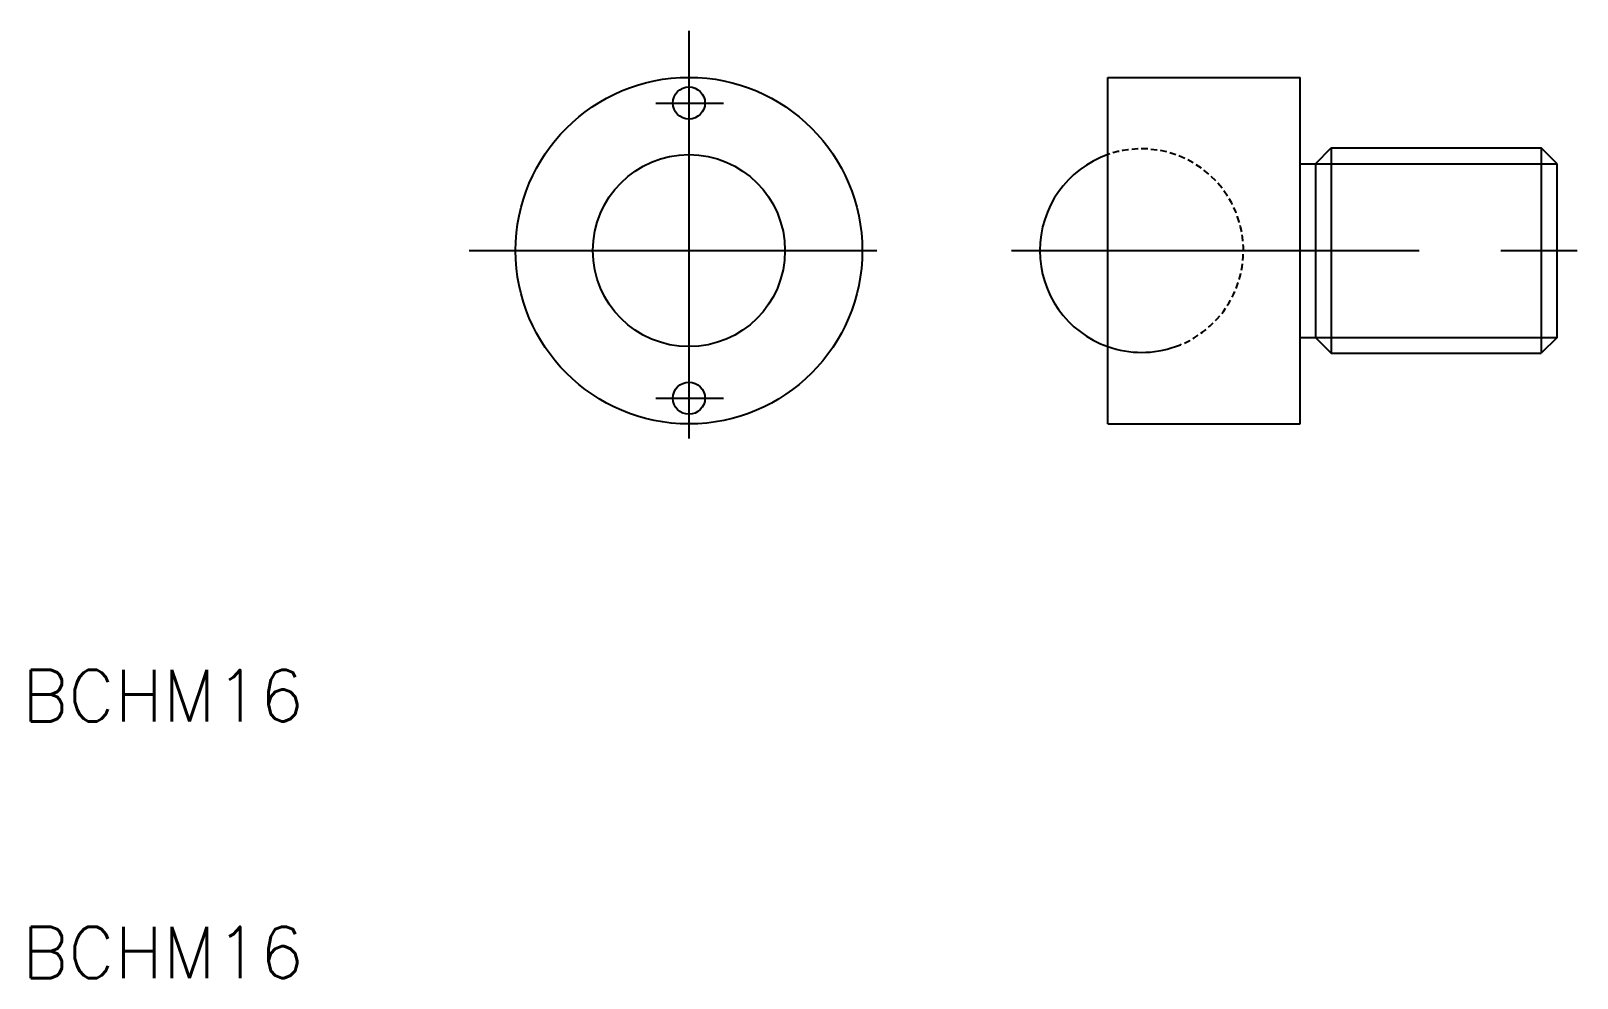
# Model space of a CAD drawing. Extents: x 11 to 132, y -117 to -43.
import ezdxf

# ---------------------------------------------------------------- set-up
doc = ezdxf.new("R2010")
doc.units = 0
doc.linetypes.add('CENTER', pattern=[50.8, 31.75, -6.35, 6.35, -6.35])
doc.linetypes.add('DASHED', pattern=[0.75, 0.5, -0.25])
doc.layers.get('0').update_dxf_attribs({"linetype": 'CONTINUOUS'})
doc.layers.add('CENTER', color=1, linetype='CENTER')
doc.styles.get("Standard").update_dxf_attribs({"font": 'txt.shx'})

msp = doc.modelspace()

# ---------------------------------------------------------------- linework, layer by layer
at = {"color": 7, "linetype": 'CONTINUOUS'}
for p, q in [((95.05, -73.66), (95.05, -46.66)), ((95.05, -46.66), (110.05, -46.66)), ((110.05, -73.66), (110.05, -46.66)), ((111.22, -53.39), (112.45, -52.16)), ((112.45, -52.16), (128.82, -52.16)), ((112.45, -52.16), (112.45, -68.16)), ((130.05, -53.39), (128.82, -52.16)), ((128.82, -52.16), (128.82, -68.16)), ((110.05, -53.39), (111.22, -53.39)), ((111.22, -53.39), (111.22, -66.94)), ((130.05, -66.94), (130.05, -53.39)), ((110.05, -66.94), (111.22, -66.94)), ((111.22, -66.94), (112.45, -68.16)), ((130.05, -66.94), (128.82, -68.16)), ((112.45, -68.16), (128.82, -68.16)), ((95.05, -73.66), (110.05, -73.66))]:
    msp.add_line(p, q, dxfattribs=at)
at = {"color": 3, "linetype": 'CONTINUOUS'}
for p, q in [((111.22, -53.39), (130.05, -53.39)), ((111.22, -66.94), (130.05, -66.94))]:
    msp.add_line(p, q, dxfattribs=at)
at = {"color": 7, "linetype": 'CONTINUOUS'}
for centre, radius in [((62.43, -60.16), 13.5), ((62.43, -48.66), 1.25), ((62.43, -60.16), 7.48), ((62.43, -71.66), 1.25)]:
    msp.add_circle(centre, radius, dxfattribs=at)
msp.add_arc((97.69, -60.16), 7.93, 109.3947, 250.6053, dxfattribs=at)
at = {"color": 3, "linetype": 'DASHED'}
msp.add_arc((97.69, -60.16), 7.93, 289.3947, 109.3947, dxfattribs=at)
at = {"color": 3}
msp.add_arc((97.69, -60.16), 7.93, 250.6053, 289.3947, dxfattribs=at)
at = {"layer": 'CENTER', "color": 1, "linetype": 'CENTER'}
for p, q in [((62.43, -43.04), (62.43, -77.28)), ((59.84, -48.66), (65.11, -48.66)), ((45.31, -60.16), (79.55, -60.16)), ((87.56, -60.16), (131.61, -60.16)), ((59.84, -71.66), (65.11, -71.66))]:
    msp.add_line(p, q, dxfattribs=at)

# ---------------------------------------------------------------- texts
at = {"color": 7, "linetype": 'CONTINUOUS'}
for p in [(10.49, -96.83), (10.49, -116.83)]:
    msp.add_text('BCHM16', height=4, dxfattribs=at).set_placement(p)

doc.saveas('drawing.dxf')
